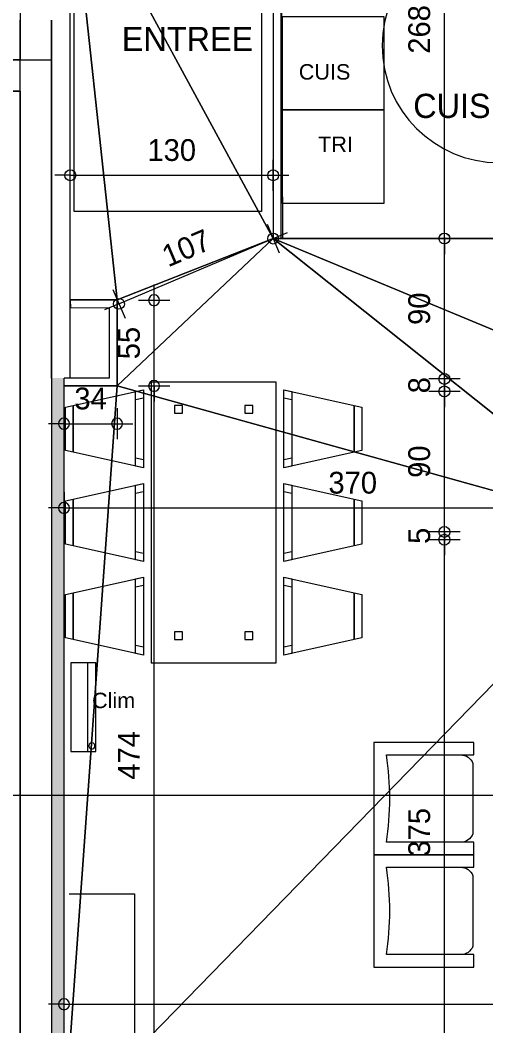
# Model space of a CAD drawing. Header units: metres. Extents: x 1.8 to 61.8, y -53.3 to -11.3.
# Drawn here: x 19.4 to 22.38, y -22.85 to -16.4 of the extents above; entities that cross this region are included whole.
import ezdxf
from ezdxf.enums import TextEntityAlignment as Align
from ezdxf.lldxf.tags import DXFTag

# ---------------------------------------------------------------- set-up
doc = ezdxf.new("R2010")
doc.units = ezdxf.units.M
doc.header["$MEASUREMENT"] = 0
for name, color, linetype in [('Calque commun', 7, 'Continuous'), ('Cotations', 7, 'Continuous'), ('Textes', 7, 'Continuous')]:
    doc.layers.add(name, color=color, linetype=linetype)
doc.styles.add('Arial9', font='arial.ttf', dxfattribs={"height": 0.098961})
doc.styles.add('Century Gothic15', font='GOTHIC.TTF', dxfattribs={"height": 0.139636})
doc.styles.add('Century Gothic18', font='GOTHIC.TTF', dxfattribs={"height": 0.155151})
tags = doc.linetypes.add('DASHDOT2', pattern=[0.5, 0.25, -0.125, 0, -0.125]).pattern_tags.tags
tags[10:11] = [DXFTag(74, 4), DXFTag(75, 0), DXFTag(340, '0'), DXFTag(46, 1.0), DXFTag(50, 0.0), DXFTag(44, 0.0), DXFTag(45, 0.0)]
tags[8:9] = [DXFTag(74, 4), DXFTag(75, 0), DXFTag(340, '0'), DXFTag(46, 1.0), DXFTag(50, 0.0), DXFTag(44, 0.0), DXFTag(45, 0.0)]
tags[6:7] = [DXFTag(74, 4), DXFTag(75, 0), DXFTag(340, '0'), DXFTag(46, 1.0), DXFTag(50, 0.0), DXFTag(44, 0.0), DXFTag(45, 0.0)]
tags[4:5] = [DXFTag(74, 4), DXFTag(75, 0), DXFTag(340, '0'), DXFTag(46, 1.0), DXFTag(50, 0.0), DXFTag(44, 0.0), DXFTag(45, 0.0)]
tags = doc.linetypes.add('DOT2', pattern=[0.125, 0, -0.125]).pattern_tags.tags
tags[6:7] = [DXFTag(74, 4), DXFTag(75, 0), DXFTag(340, '0'), DXFTag(46, 1.0), DXFTag(50, 0.0), DXFTag(44, 0.0), DXFTag(45, 0.0)]
tags[4:5] = [DXFTag(74, 4), DXFTag(75, 0), DXFTag(340, '0'), DXFTag(46, 1.0), DXFTag(50, 0.0), DXFTag(44, 0.0), DXFTag(45, 0.0)]
tags = doc.linetypes.add('HIDDEN', pattern=[0.375, 0.25, -0.125]).pattern_tags.tags
tags[6:7] = [DXFTag(74, 4), DXFTag(75, 0), DXFTag(340, '0'), DXFTag(46, 1.0), DXFTag(50, 0.0), DXFTag(44, 0.0), DXFTag(45, 0.0)]
tags[4:5] = [DXFTag(74, 4), DXFTag(75, 0), DXFTag(340, '0'), DXFTag(46, 1.0), DXFTag(50, 0.0), DXFTag(44, 0.0), DXFTag(45, 0.0)]
tags = doc.linetypes.add('HIDDEN2', pattern=[0.1875, 0.125, -0.0625]).pattern_tags.tags
tags[6:7] = [DXFTag(74, 4), DXFTag(75, 0), DXFTag(340, '0'), DXFTag(46, 1.0), DXFTag(50, 0.0), DXFTag(44, 0.0), DXFTag(45, 0.0)]
tags[4:5] = [DXFTag(74, 4), DXFTag(75, 0), DXFTag(340, '0'), DXFTag(46, 1.0), DXFTag(50, 0.0), DXFTag(44, 0.0), DXFTag(45, 0.0)]

# ---------------------------------------------------------------- blocks, each defined once
blk = doc.blocks.new('Block52712')
at = {"layer": 'Calque commun', "color": 7, "linetype": 'Continuous', "lineweight": 9}
for p, q in [((13.2015, -16.9752), (13.2015, -16.6552)), ((13.2015, -16.8552), (14.3815, -16.8552)), ((15.1815, -16.8552), (16.0815, -16.8552)), ((17.0815, -16.8552), (17.7815, -16.8552)), ((18.3815, -16.8552), (19.4015, -16.8552)), ((13.2015, -16.9752), (14.3815, -16.9752)), ((15.1815, -16.9752), (16.0815, -16.9752)), ((17.0815, -16.9752), (17.7815, -16.9752)), ((18.3815, -16.9752), (19.2815, -16.9752))]:
    blk.add_line(p, q, dxfattribs=at)
at = {"layer": 'Calque commun', "color": 7, "linetype": 'Continuous', "lineweight": 18}
for p, q in [((13.2015, -16.6552), (14.3815, -16.6552)), ((15.1815, -16.6552), (16.0815, -16.6552)), ((17.0815, -16.6552), (17.7815, -16.6552)), ((18.3815, -16.6552), (19.6015, -16.6552))]:
    blk.add_line(p, q, dxfattribs=at)
blk = doc.blocks.new('Block52730')
at = {"layer": 'Calque commun', "color": 7, "linetype": 'Continuous', "lineweight": 18}
blk.add_line((19.6015, -16.6552), (19.6015, -25.6552), dxfattribs=at)
at = {"layer": 'Calque commun', "color": 7, "linetype": 'Continuous', "lineweight": 9}
blk.add_line((19.4015, -16.8552), (19.4015, -25.4552), dxfattribs=at)
blk = doc.blocks.new('armchr')
at = {"layer": 'Calque commun', "color": 8, "linetype": 'ByBlock', "lineweight": 9}
for p, q in [((0, -0.8), (0, 0)), ((0, 0), (0.9, 0)), ((0.9, 0), (0.9, -0.8)), ((0.1, -0.1), (0.1, -0.8)), ((0.8, -0.8), (0.8, -0.1)), ((0.1, -0.8), (0, -0.8)), ((0.1679, -0.7933), (0.7321, -0.7933)), ((0.9, -0.8), (0.8, -0.8))]:
    blk.add_line(p, q, dxfattribs=at)
at = {"layer": 'Calque commun', "color": 8, "linetype": 'ByBlock', "lineweight": 9, "extrusion": (0, 0, -1)}
blk.add_arc((-0.45, 2.0941), 2.2218, 260.93654, 279.06347, dxfattribs=at)
at = {"layer": 'Calque commun', "color": 8, "linetype": 'ByBlock', "lineweight": 9}
for centre, start, end in [((0.2046, -0.6954), 179.77216, 249.452), ((0.6954, -0.6954), 290.54802, 0.22787)]:
    blk.add_arc(centre, 0.1046, start, end, dxfattribs=at)
blk = doc.blocks.new('tbl&6c')
at = {"layer": 'Calque commun', "color": 8, "linetype": 'ByBlock', "lineweight": 9}
for p, q in [((0.05, 0.85), (0.15, 1.3)), ((0.05, 0.85), (0.15, 1.3)), ((0.15, 1.3), (0.1611, 1.35)), ((0.15, 1.3), (0.1611, 1.35)), ((0.15, 1.3), (0.45, 1.3)), ((0.15, 1.3), (0.45, 1.3)), ((0.15, 1.3), (0.15, 1.3)), ((0.15, 1.3), (0.15, 1.3)), ((0.45, 1.3), (0.15, 1.3)), ((0.45, 1.3), (0.15, 1.3)), ((0.15, 1.3), (0.15, 1.3)), ((0.15, 1.3), (0.15, 1.3)), ((0.1611, 1.35), (0.4389, 1.35)), ((0.1611, 1.35), (0.4389, 1.35)), ((0.1611, 1.35), (0.1611, 1.35)), ((0.1611, 1.35), (0.1611, 1.35)), ((0.4389, 1.35), (0.45, 1.3)), ((0.4389, 1.35), (0.45, 1.3)), ((0.4389, 1.35), (0.4389, 1.35)), ((0.4389, 1.35), (0.4389, 1.35)), ((0.45, 1.3), (0.55, 0.85)), ((0.45, 1.3), (0.55, 0.85)), ((0.45, 1.3), (0.45, 1.3)), ((0.45, 1.3), (0.45, 1.3)), ((0.45, 1.3), (0.45, 1.3)), ((0.45, 1.3), (0.45, 1.3)), ((0.65, 0.85), (0.75, 1.3)), ((0.65, 0.85), (0.75, 1.3)), ((0.75, 1.3), (0.7611, 1.35)), ((0.75, 1.3), (0.7611, 1.35)), ((0.75, 1.3), (1.05, 1.3)), ((0.75, 1.3), (1.05, 1.3)), ((0.75, 1.3), (0.75, 1.3)), ((0.75, 1.3), (0.75, 1.3)), ((1.05, 1.3), (0.75, 1.3)), ((1.05, 1.3), (0.75, 1.3)), ((0.75, 1.3), (0.75, 1.3)), ((0.75, 1.3), (0.75, 1.3)), ((0.7611, 1.35), (1.0389, 1.35)), ((0.7611, 1.35), (1.0389, 1.35)), ((0.7611, 1.35), (0.7611, 1.35)), ((0.7611, 1.35), (0.7611, 1.35)), ((1.0389, 1.35), (1.05, 1.3)), ((1.0389, 1.35), (1.05, 1.3)), ((1.0389, 1.35), (1.0389, 1.35)), ((1.0389, 1.35), (1.0389, 1.35)), ((1.05, 1.3), (1.15, 0.85)), ((1.05, 1.3), (1.15, 0.85)), ((1.05, 1.3), (1.05, 1.3)), ((1.05, 1.3), (1.05, 1.3)), ((1.05, 1.3), (1.05, 1.3)), ((1.05, 1.3), (1.05, 1.3)), ((1.25, 0.85), (1.35, 1.3)), ((1.25, 0.85), (1.35, 1.3)), ((1.35, 1.3), (1.3611, 1.35)), ((1.35, 1.3), (1.3611, 1.35)), ((1.35, 1.3), (1.65, 1.3)), ((1.35, 1.3), (1.65, 1.3)), ((1.35, 1.3), (1.35, 1.3)), ((1.35, 1.3), (1.35, 1.3)), ((1.65, 1.3), (1.35, 1.3)), ((1.65, 1.3), (1.35, 1.3)), ((1.35, 1.3), (1.35, 1.3)), ((1.35, 1.3), (1.35, 1.3)), ((1.3611, 1.35), (1.6389, 1.35)), ((1.3611, 1.35), (1.6389, 1.35)), ((1.3611, 1.35), (1.3611, 1.35)), ((1.3611, 1.35), (1.3611, 1.35)), ((1.6389, 1.35), (1.65, 1.3)), ((1.6389, 1.35), (1.65, 1.3)), ((1.6389, 1.35), (1.6389, 1.35)), ((1.6389, 1.35), (1.6389, 1.35)), ((1.65, 1.3), (1.75, 0.85)), ((1.65, 1.3), (1.75, 0.85)), ((1.65, 1.3), (1.65, 1.3)), ((1.65, 1.3), (1.65, 1.3)), ((1.65, 1.3), (1.65, 1.3)), ((1.65, 1.3), (1.65, 1.3)), ((0.05, 0.85), (0.0611, 0.9)), ((0.05, 0.85), (0.0611, 0.9)), ((0.55, 0.85), (0.05, 0.85)), ((0.55, 0.85), (0.05, 0.85)), ((0.05, 0.85), (0.05, 0.85)), ((0.05, 0.85), (0.05, 0.85)), ((0.55, 0.85), (0.05, 0.85)), ((0.55, 0.85), (0.05, 0.85)), ((0.05, 0.85), (0.05, 0.85)), ((0.05, 0.85), (0.05, 0.85)), ((0.0611, 0.9), (0.5389, 0.9)), ((0.0611, 0.9), (0.5389, 0.9)), ((0.0611, 0.9), (0.0611, 0.9)), ((0.0611, 0.9), (0.0611, 0.9)), ((0.1012, 0.85), (0.1123, 0.9)), ((0.1012, 0.85), (0.1123, 0.9)), ((0.4988, 0.85), (0.1012, 0.85)), ((0.4988, 0.85), (0.1012, 0.85)), ((0.1012, 0.85), (0.1012, 0.85)), ((0.1012, 0.85), (0.1012, 0.85)), ((0.1123, 0.9), (0.4877, 0.9)), ((0.1123, 0.9), (0.4877, 0.9)), ((0.1123, 0.9), (0.1123, 0.9)), ((0.1123, 0.9), (0.1123, 0.9)), ((0.4877, 0.9), (0.4988, 0.85)), ((0.4877, 0.9), (0.4988, 0.85)), ((0.4877, 0.9), (0.4877, 0.9)), ((0.4877, 0.9), (0.4877, 0.9)), ((0.4988, 0.85), (0.4988, 0.85)), ((0.4988, 0.85), (0.4988, 0.85)), ((0.5389, 0.9), (0.55, 0.85)), ((0.5389, 0.9), (0.55, 0.85)), ((0.5389, 0.9), (0.5389, 0.9)), ((0.5389, 0.9), (0.5389, 0.9)), ((0.55, 0.85), (0.55, 0.85)), ((0.55, 0.85), (0.55, 0.85)), ((0.55, 0.85), (0.55, 0.85)), ((0.55, 0.85), (0.55, 0.85)), ((0.65, 0.85), (0.6611, 0.9)), ((0.65, 0.85), (0.6611, 0.9)), ((1.15, 0.85), (0.65, 0.85)), ((1.15, 0.85), (0.65, 0.85)), ((0.65, 0.85), (0.65, 0.85)), ((0.65, 0.85), (0.65, 0.85)), ((1.15, 0.85), (0.65, 0.85)), ((1.15, 0.85), (0.65, 0.85)), ((0.65, 0.85), (0.65, 0.85)), ((0.65, 0.85), (0.65, 0.85)), ((0.6611, 0.9), (1.1389, 0.9)), ((0.6611, 0.9), (1.1389, 0.9)), ((0.6611, 0.9), (0.6611, 0.9)), ((0.6611, 0.9), (0.6611, 0.9)), ((0.7012, 0.85), (0.7123, 0.9)), ((0.7012, 0.85), (0.7123, 0.9)), ((1.0988, 0.85), (0.7012, 0.85)), ((1.0988, 0.85), (0.7012, 0.85)), ((0.7012, 0.85), (0.7012, 0.85)), ((0.7012, 0.85), (0.7012, 0.85)), ((0.7123, 0.9), (1.0877, 0.9)), ((0.7123, 0.9), (1.0877, 0.9)), ((0.7123, 0.9), (0.7123, 0.9)), ((0.7123, 0.9), (0.7123, 0.9)), ((1.0877, 0.9), (1.0988, 0.85)), ((1.0877, 0.9), (1.0988, 0.85)), ((1.0877, 0.9), (1.0877, 0.9)), ((1.0877, 0.9), (1.0877, 0.9)), ((1.0988, 0.85), (1.0988, 0.85)), ((1.0988, 0.85), (1.0988, 0.85)), ((1.1389, 0.9), (1.15, 0.85)), ((1.1389, 0.9), (1.15, 0.85)), ((1.1389, 0.9), (1.1389, 0.9)), ((1.1389, 0.9), (1.1389, 0.9)), ((1.15, 0.85), (1.15, 0.85)), ((1.15, 0.85), (1.15, 0.85)), ((1.15, 0.85), (1.15, 0.85)), ((1.15, 0.85), (1.15, 0.85)), ((1.25, 0.85), (1.2611, 0.9)), ((1.25, 0.85), (1.2611, 0.9)), ((1.75, 0.85), (1.25, 0.85)), ((1.75, 0.85), (1.25, 0.85)), ((1.25, 0.85), (1.25, 0.85)), ((1.25, 0.85), (1.25, 0.85)), ((1.75, 0.85), (1.25, 0.85)), ((1.75, 0.85), (1.25, 0.85)), ((1.25, 0.85), (1.25, 0.85)), ((1.25, 0.85), (1.25, 0.85)), ((1.2611, 0.9), (1.7389, 0.9)), ((1.2611, 0.9), (1.7389, 0.9)), ((1.2611, 0.9), (1.2611, 0.9)), ((1.2611, 0.9), (1.2611, 0.9)), ((1.3012, 0.85), (1.3123, 0.9)), ((1.3012, 0.85), (1.3123, 0.9)), ((1.6988, 0.85), (1.3012, 0.85)), ((1.6988, 0.85), (1.3012, 0.85)), ((1.3012, 0.85), (1.3012, 0.85)), ((1.3012, 0.85), (1.3012, 0.85)), ((1.3123, 0.9), (1.6877, 0.9)), ((1.3123, 0.9), (1.6877, 0.9)), ((1.3123, 0.9), (1.3123, 0.9)), ((1.3123, 0.9), (1.3123, 0.9)), ((1.6877, 0.9), (1.6988, 0.85)), ((1.6877, 0.9), (1.6988, 0.85)), ((1.6877, 0.9), (1.6877, 0.9)), ((1.6877, 0.9), (1.6877, 0.9)), ((1.6988, 0.85), (1.6988, 0.85)), ((1.6988, 0.85), (1.6988, 0.85)), ((1.7389, 0.9), (1.75, 0.85)), ((1.7389, 0.9), (1.75, 0.85)), ((1.7389, 0.9), (1.7389, 0.9)), ((1.7389, 0.9), (1.7389, 0.9)), ((1.75, 0.85), (1.75, 0.85)), ((1.75, 0.85), (1.75, 0.85)), ((1.75, 0.85), (1.75, 0.85)), ((1.75, 0.85), (1.75, 0.85)), ((1.8, 0.8), (0, 0.8)), ((0, 0.8), (0, 0)), ((1.8, 0.8), (0, 0.8)), ((0, 0.8), (0, 0)), ((0, 0.8), (0, 0.8)), ((0, 0.8), (0, 0.8)), ((1.8, 0), (1.8, 0.8)), ((1.8, 0), (1.8, 0.8)), ((1.8, 0.8), (1.8, 0.8)), ((1.8, 0.8), (1.8, 0.8)), ((0.2, 0.65), (0.15, 0.65)), ((0.15, 0.65), (0.15, 0.6)), ((0.2, 0.65), (0.15, 0.65)), ((0.15, 0.65), (0.15, 0.6)), ((0.15, 0.65), (0.15, 0.65)), ((0.15, 0.65), (0.15, 0.65)), ((0.2, 0.6), (0.2, 0.65)), ((0.2, 0.6), (0.2, 0.65)), ((0.2, 0.65), (0.2, 0.65)), ((0.2, 0.65), (0.2, 0.65)), ((1.65, 0.65), (1.6, 0.65)), ((1.6, 0.65), (1.6, 0.6)), ((1.65, 0.65), (1.6, 0.65)), ((1.6, 0.65), (1.6, 0.6)), ((1.6, 0.65), (1.6, 0.65)), ((1.6, 0.65), (1.6, 0.65)), ((1.65, 0.6), (1.65, 0.65)), ((1.65, 0.6), (1.65, 0.65)), ((1.65, 0.65), (1.65, 0.65)), ((1.65, 0.65), (1.65, 0.65)), ((0.15, 0.6), (0.2, 0.6)), ((0.15, 0.6), (0.2, 0.6)), ((0.15, 0.6), (0.15, 0.6)), ((0.15, 0.6), (0.15, 0.6)), ((0.2, 0.6), (0.2, 0.6)), ((0.2, 0.6), (0.2, 0.6)), ((1.6, 0.6), (1.65, 0.6)), ((1.6, 0.6), (1.65, 0.6)), ((1.6, 0.6), (1.6, 0.6)), ((1.6, 0.6), (1.6, 0.6)), ((1.65, 0.6), (1.65, 0.6)), ((1.65, 0.6), (1.65, 0.6)), ((0.2, 0.2), (0.15, 0.2)), ((0.15, 0.2), (0.15, 0.15)), ((0.2, 0.2), (0.15, 0.2)), ((0.15, 0.2), (0.15, 0.15)), ((0.15, 0.2), (0.15, 0.2)), ((0.15, 0.2), (0.15, 0.2)), ((0.2, 0.15), (0.2, 0.2)), ((0.2, 0.15), (0.2, 0.2)), ((0.2, 0.2), (0.2, 0.2)), ((0.2, 0.2), (0.2, 0.2)), ((1.65, 0.2), (1.6, 0.2)), ((1.6, 0.2), (1.6, 0.15)), ((1.65, 0.2), (1.6, 0.2)), ((1.6, 0.2), (1.6, 0.15)), ((1.6, 0.2), (1.6, 0.2)), ((1.6, 0.2), (1.6, 0.2)), ((1.65, 0.15), (1.65, 0.2)), ((1.65, 0.15), (1.65, 0.2)), ((1.65, 0.2), (1.65, 0.2)), ((1.65, 0.2), (1.65, 0.2)), ((0.15, 0.15), (0.2, 0.15)), ((0.15, 0.15), (0.2, 0.15)), ((0.15, 0.15), (0.15, 0.15)), ((0.15, 0.15), (0.15, 0.15)), ((0.2, 0.15), (0.2, 0.15)), ((0.2, 0.15), (0.2, 0.15)), ((1.6, 0.15), (1.65, 0.15)), ((1.6, 0.15), (1.65, 0.15)), ((1.6, 0.15), (1.6, 0.15)), ((1.6, 0.15), (1.6, 0.15)), ((1.65, 0.15), (1.65, 0.15)), ((1.65, 0.15), (1.65, 0.15)), ((0, 0), (1.8, 0)), ((0, 0), (1.8, 0)), ((0, 0), (0, 0)), ((0, 0), (0, 0)), ((1.8, 0), (1.8, 0)), ((1.8, 0), (1.8, 0)), ((0.15, -0.5), (0.05, -0.05)), ((0.05, -0.05), (0.55, -0.05)), ((0.15, -0.5), (0.05, -0.05)), ((0.05, -0.05), (0.55, -0.05)), ((0.05, -0.05), (0.05, -0.05)), ((0.05, -0.05), (0.05, -0.05)), ((0.0611, -0.1), (0.05, -0.05)), ((0.05, -0.05), (0.55, -0.05)), ((0.0611, -0.1), (0.05, -0.05)), ((0.05, -0.05), (0.55, -0.05)), ((0.05, -0.05), (0.05, -0.05)), ((0.05, -0.05), (0.05, -0.05)), ((0.1123, -0.1), (0.1012, -0.05)), ((0.1012, -0.05), (0.4988, -0.05)), ((0.1123, -0.1), (0.1012, -0.05)), ((0.1012, -0.05), (0.4988, -0.05)), ((0.1012, -0.05), (0.1012, -0.05)), ((0.1012, -0.05), (0.1012, -0.05)), ((0.55, -0.05), (0.45, -0.5)), ((0.55, -0.05), (0.45, -0.5)), ((0.4988, -0.05), (0.4877, -0.1)), ((0.4988, -0.05), (0.4877, -0.1)), ((0.4988, -0.05), (0.4988, -0.05)), ((0.4988, -0.05), (0.4988, -0.05)), ((0.55, -0.05), (0.5389, -0.1)), ((0.55, -0.05), (0.5389, -0.1)), ((0.55, -0.05), (0.55, -0.05)), ((0.55, -0.05), (0.55, -0.05)), ((0.55, -0.05), (0.55, -0.05)), ((0.55, -0.05), (0.55, -0.05)), ((0.75, -0.5), (0.65, -0.05)), ((0.65, -0.05), (1.15, -0.05)), ((0.75, -0.5), (0.65, -0.05)), ((0.65, -0.05), (1.15, -0.05)), ((0.65, -0.05), (0.65, -0.05)), ((0.65, -0.05), (0.65, -0.05)), ((0.6611, -0.1), (0.65, -0.05)), ((0.65, -0.05), (1.15, -0.05)), ((0.6611, -0.1), (0.65, -0.05)), ((0.65, -0.05), (1.15, -0.05)), ((0.65, -0.05), (0.65, -0.05)), ((0.65, -0.05), (0.65, -0.05)), ((0.7123, -0.1), (0.7012, -0.05)), ((0.7012, -0.05), (1.0988, -0.05)), ((0.7123, -0.1), (0.7012, -0.05)), ((0.7012, -0.05), (1.0988, -0.05)), ((0.7012, -0.05), (0.7012, -0.05)), ((0.7012, -0.05), (0.7012, -0.05)), ((1.15, -0.05), (1.05, -0.5)), ((1.15, -0.05), (1.05, -0.5)), ((1.0988, -0.05), (1.0877, -0.1)), ((1.0988, -0.05), (1.0877, -0.1)), ((1.0988, -0.05), (1.0988, -0.05)), ((1.0988, -0.05), (1.0988, -0.05)), ((1.15, -0.05), (1.1389, -0.1)), ((1.15, -0.05), (1.1389, -0.1)), ((1.15, -0.05), (1.15, -0.05)), ((1.15, -0.05), (1.15, -0.05)), ((1.15, -0.05), (1.15, -0.05)), ((1.15, -0.05), (1.15, -0.05)), ((1.35, -0.5), (1.25, -0.05)), ((1.25, -0.05), (1.75, -0.05)), ((1.35, -0.5), (1.25, -0.05)), ((1.25, -0.05), (1.75, -0.05)), ((1.25, -0.05), (1.25, -0.05)), ((1.25, -0.05), (1.25, -0.05)), ((1.2611, -0.1), (1.25, -0.05)), ((1.25, -0.05), (1.75, -0.05)), ((1.2611, -0.1), (1.25, -0.05)), ((1.25, -0.05), (1.75, -0.05)), ((1.25, -0.05), (1.25, -0.05)), ((1.25, -0.05), (1.25, -0.05)), ((1.3123, -0.1), (1.3012, -0.05)), ((1.3012, -0.05), (1.6988, -0.05)), ((1.3123, -0.1), (1.3012, -0.05)), ((1.3012, -0.05), (1.6988, -0.05)), ((1.3012, -0.05), (1.3012, -0.05)), ((1.3012, -0.05), (1.3012, -0.05)), ((1.75, -0.05), (1.65, -0.5)), ((1.75, -0.05), (1.65, -0.5)), ((1.6988, -0.05), (1.6877, -0.1)), ((1.6988, -0.05), (1.6877, -0.1)), ((1.6988, -0.05), (1.6988, -0.05)), ((1.6988, -0.05), (1.6988, -0.05)), ((1.75, -0.05), (1.7389, -0.1)), ((1.75, -0.05), (1.7389, -0.1)), ((1.75, -0.05), (1.75, -0.05)), ((1.75, -0.05), (1.75, -0.05)), ((1.75, -0.05), (1.75, -0.05)), ((1.75, -0.05), (1.75, -0.05)), ((0.5389, -0.1), (0.0611, -0.1)), ((0.5389, -0.1), (0.0611, -0.1)), ((0.0611, -0.1), (0.0611, -0.1)), ((0.0611, -0.1), (0.0611, -0.1)), ((0.4877, -0.1), (0.1123, -0.1)), ((0.4877, -0.1), (0.1123, -0.1)), ((0.1123, -0.1), (0.1123, -0.1)), ((0.1123, -0.1), (0.1123, -0.1)), ((0.4877, -0.1), (0.4877, -0.1)), ((0.4877, -0.1), (0.4877, -0.1)), ((0.5389, -0.1), (0.5389, -0.1)), ((0.5389, -0.1), (0.5389, -0.1)), ((1.1389, -0.1), (0.6611, -0.1)), ((1.1389, -0.1), (0.6611, -0.1)), ((0.6611, -0.1), (0.6611, -0.1)), ((0.6611, -0.1), (0.6611, -0.1)), ((1.0877, -0.1), (0.7123, -0.1)), ((1.0877, -0.1), (0.7123, -0.1)), ((0.7123, -0.1), (0.7123, -0.1)), ((0.7123, -0.1), (0.7123, -0.1)), ((1.0877, -0.1), (1.0877, -0.1)), ((1.0877, -0.1), (1.0877, -0.1)), ((1.1389, -0.1), (1.1389, -0.1)), ((1.1389, -0.1), (1.1389, -0.1)), ((1.7389, -0.1), (1.2611, -0.1)), ((1.7389, -0.1), (1.2611, -0.1)), ((1.2611, -0.1), (1.2611, -0.1)), ((1.2611, -0.1), (1.2611, -0.1)), ((1.6877, -0.1), (1.3123, -0.1)), ((1.6877, -0.1), (1.3123, -0.1)), ((1.3123, -0.1), (1.3123, -0.1)), ((1.3123, -0.1), (1.3123, -0.1)), ((1.6877, -0.1), (1.6877, -0.1)), ((1.6877, -0.1), (1.6877, -0.1)), ((1.7389, -0.1), (1.7389, -0.1)), ((1.7389, -0.1), (1.7389, -0.1)), ((0.45, -0.5), (0.15, -0.5)), ((0.45, -0.5), (0.15, -0.5)), ((0.15, -0.5), (0.15, -0.5)), ((0.15, -0.5), (0.15, -0.5)), ((0.1611, -0.55), (0.15, -0.5)), ((0.15, -0.5), (0.45, -0.5)), ((0.1611, -0.55), (0.15, -0.5)), ((0.15, -0.5), (0.45, -0.5)), ((0.15, -0.5), (0.15, -0.5)), ((0.15, -0.5), (0.15, -0.5)), ((0.45, -0.5), (0.4389, -0.55)), ((0.45, -0.5), (0.4389, -0.55)), ((0.45, -0.5), (0.45, -0.5)), ((0.45, -0.5), (0.45, -0.5)), ((0.45, -0.5), (0.45, -0.5)), ((0.45, -0.5), (0.45, -0.5)), ((1.05, -0.5), (0.75, -0.5)), ((1.05, -0.5), (0.75, -0.5)), ((0.75, -0.5), (0.75, -0.5)), ((0.75, -0.5), (0.75, -0.5)), ((0.7611, -0.55), (0.75, -0.5)), ((0.75, -0.5), (1.05, -0.5)), ((0.7611, -0.55), (0.75, -0.5)), ((0.75, -0.5), (1.05, -0.5)), ((0.75, -0.5), (0.75, -0.5)), ((0.75, -0.5), (0.75, -0.5)), ((1.05, -0.5), (1.0389, -0.55)), ((1.05, -0.5), (1.0389, -0.55)), ((1.05, -0.5), (1.05, -0.5)), ((1.05, -0.5), (1.05, -0.5)), ((1.05, -0.5), (1.05, -0.5)), ((1.05, -0.5), (1.05, -0.5)), ((1.65, -0.5), (1.35, -0.5)), ((1.65, -0.5), (1.35, -0.5)), ((1.35, -0.5), (1.35, -0.5)), ((1.35, -0.5), (1.35, -0.5)), ((1.3611, -0.55), (1.35, -0.5)), ((1.35, -0.5), (1.65, -0.5)), ((1.3611, -0.55), (1.35, -0.5)), ((1.35, -0.5), (1.65, -0.5)), ((1.35, -0.5), (1.35, -0.5)), ((1.35, -0.5), (1.35, -0.5)), ((1.65, -0.5), (1.6389, -0.55)), ((1.65, -0.5), (1.6389, -0.55)), ((1.65, -0.5), (1.65, -0.5)), ((1.65, -0.5), (1.65, -0.5)), ((1.65, -0.5), (1.65, -0.5)), ((1.65, -0.5), (1.65, -0.5)), ((0.4389, -0.55), (0.1611, -0.55)), ((0.4389, -0.55), (0.1611, -0.55)), ((0.1611, -0.55), (0.1611, -0.55)), ((0.1611, -0.55), (0.1611, -0.55)), ((0.4389, -0.55), (0.4389, -0.55)), ((0.4389, -0.55), (0.4389, -0.55)), ((1.0389, -0.55), (0.7611, -0.55)), ((1.0389, -0.55), (0.7611, -0.55)), ((0.7611, -0.55), (0.7611, -0.55)), ((0.7611, -0.55), (0.7611, -0.55)), ((1.0389, -0.55), (1.0389, -0.55)), ((1.0389, -0.55), (1.0389, -0.55)), ((1.6389, -0.55), (1.3611, -0.55)), ((1.6389, -0.55), (1.3611, -0.55)), ((1.3611, -0.55), (1.3611, -0.55)), ((1.3611, -0.55), (1.3611, -0.55)), ((1.6389, -0.55), (1.6389, -0.55)), ((1.6389, -0.55), (1.6389, -0.55))]:
    blk.add_line(p, q, dxfattribs=at)
blk = doc.blocks.new('XMODULE1PG')
at = {"layer": 'Calque commun', "color": 5, "linetype": 'Continuous', "lineweight": 9}
blk.add_arc((0, 0), 0.5, 0, 359.99941, dxfattribs=at)
blk = doc.blocks.new('XMODULE1PG2')
at = {"layer": 'Calque commun', "color": 5, "linetype": 'Continuous', "lineweight": 9}
blk.add_arc((0, 0), 0.5, 0, 359.99941, dxfattribs=at)
blk = doc.blocks.new('DimLine53340')
at = {"layer": 'Calque commun', "color": 5, "linetype": 'Continuous', "lineweight": 9}
for p, q in [((6.8815, -23.6782), (6.8815, -23.4782)), ((12.8815, -23.6782), (12.8815, -23.4782)), ((6.8815, -23.5782), (6.7815, -23.5782)), ((6.8815, -23.5782), (12.8815, -23.5782)), ((12.8815, -23.5782), (12.9815, -23.5782))]:
    blk.add_line(p, q, dxfattribs=at)
at = {"layer": 'Calque commun', "color": 5, "linetype": 'Continuous', "lineweight": 9, "xscale": 0.07000000029802322, "yscale": 0.07000000029802322, "zscale": 0.07000000029802322}
for name, p in [('XMODULE1PG', (6.8815, -23.5782)), ('XMODULE1PG2', (12.8815, -23.5782))]:
    blk.add_blockref(name, p, dxfattribs=at)
at = {"layer": 'Calque commun', "color": 5, "linetype": 'Continuous', "lineweight": 9, "style": 'Century Gothic15'}
blk.add_text('600', height=0.13964, dxfattribs=at).set_placement((9.8815, -23.5282), align=Align.BOTTOM_CENTER)
blk = doc.blocks.new('XMODULE1PG11')
at = {"layer": 'Calque commun', "color": 5, "linetype": 'Continuous', "lineweight": 9}
blk.add_arc((0, 0), 0.5, 0, 359.99941, dxfattribs=at)
blk = doc.blocks.new('XMODULE1PG12')
at = {"layer": 'Calque commun', "color": 5, "linetype": 'Continuous', "lineweight": 9}
blk.add_arc((0, 0), 0.5, 0, 359.99941, dxfattribs=at)
blk = doc.blocks.new('DimLine53388')
at = {"layer": 'Calque commun', "color": 5, "linetype": 'Continuous', "lineweight": 9}
for p, q in [((6.8815, -20.2977), (6.8815, -20.4977)), ((10.5816, -20.4977), (10.5816, -20.2977)), ((6.8815, -20.3977), (6.7815, -20.3977)), ((6.8815, -20.3977), (10.5816, -20.3977)), ((10.5816, -20.3977), (10.6816, -20.3977))]:
    blk.add_line(p, q, dxfattribs=at)
at = {"layer": 'Calque commun', "color": 5, "linetype": 'Continuous', "lineweight": 9, "xscale": 0.07000000029802322, "yscale": 0.07000000029802322, "zscale": 0.07000000029802322}
for name, p in [('XMODULE1PG11', (6.8815, -20.3977)), ('XMODULE1PG12', (10.5816, -20.3977))]:
    blk.add_blockref(name, p, dxfattribs=at)
at = {"layer": 'Calque commun', "color": 5, "linetype": 'Continuous', "lineweight": 9, "style": 'Century Gothic15'}
blk.add_text('370', height=0.13964, dxfattribs=at).set_placement((8.7315, -20.3477), align=Align.BOTTOM_CENTER)
blk = doc.blocks.new('XMODULE1PG13')
at = {"layer": 'Calque commun', "color": 5, "linetype": 'Continuous', "lineweight": 9}
blk.add_arc((0, 0), 0.5, 0, 359.99941, dxfattribs=at)
blk = doc.blocks.new('XMODULE1PG14')
at = {"layer": 'Calque commun', "color": 5, "linetype": 'Continuous', "lineweight": 9}
blk.add_arc((0, 0), 0.5, 0, 359.99941, dxfattribs=at)
blk = doc.blocks.new('DimLine53396')
at = {"layer": 'Calque commun', "color": 5, "linetype": 'Continuous', "lineweight": 9}
for p, q in [((9.3189, -20.6013), (9.3189, -20.5013)), ((9.4189, -20.6013), (9.2189, -20.6013)), ((9.3189, -24.3512), (9.3189, -20.6013)), ((9.2189, -24.3512), (9.4189, -24.3512)), ((9.3189, -24.3512), (9.3189, -24.4512))]:
    blk.add_line(p, q, dxfattribs=at)
at = {"layer": 'Calque commun', "color": 5, "linetype": 'Continuous', "lineweight": 9, "extrusion": (0, 0, -1), "xscale": 0.07000000029802322, "yscale": 0.07000000029802322, "zscale": 0.07000000029802322, "rotation": 90}
for name, p in [('XMODULE1PG14', (-9.3189, -20.6013)), ('XMODULE1PG13', (-9.3189, -24.3512))]:
    blk.add_blockref(name, p, dxfattribs=at)
at = {"layer": 'Calque commun', "color": 5, "linetype": 'Continuous', "lineweight": 9, "style": 'Century Gothic15'}
blk.add_text('375', height=0.13964, rotation=90.00009, dxfattribs=at).set_placement((9.2689, -22.4762), align=Align.BOTTOM_CENTER)
blk = doc.blocks.new('XMODULE1PG15')
at = {"layer": 'Calque commun', "color": 5, "linetype": 'Continuous', "lineweight": 9}
blk.add_arc((0, 0), 0.5, 0, 359.99941, dxfattribs=at)
blk = doc.blocks.new('XMODULE1PG16')
at = {"layer": 'Calque commun', "color": 5, "linetype": 'Continuous', "lineweight": 9}
blk.add_arc((0, 0), 0.5, 0, 359.99941, dxfattribs=at)
blk = doc.blocks.new('DimLine53404')
at = {"layer": 'Calque commun', "color": 5, "linetype": 'Continuous', "lineweight": 9}
for p, q in [((9.3189, -20.5513), (9.3189, -20.4513)), ((9.4189, -20.5513), (9.2189, -20.5513)), ((9.3189, -20.6013), (9.3189, -20.5513)), ((9.4189, -20.6013), (9.2189, -20.6013)), ((9.3189, -20.6013), (9.3189, -20.7013))]:
    blk.add_line(p, q, dxfattribs=at)
at = {"layer": 'Calque commun', "color": 5, "linetype": 'Continuous', "lineweight": 9, "extrusion": (0, 0, -1), "xscale": 0.07000000029802322, "yscale": 0.07000000029802322, "zscale": 0.07000000029802322, "rotation": 90}
for name, p in [('XMODULE1PG16', (-9.3189, -20.5513)), ('XMODULE1PG15', (-9.3189, -20.6013))]:
    blk.add_blockref(name, p, dxfattribs=at)
at = {"layer": 'Calque commun', "color": 5, "linetype": 'Continuous', "lineweight": 9, "style": 'Century Gothic15'}
blk.add_text('5', height=0.1396, rotation=90, dxfattribs=at).set_placement((9.2689, -20.5763), align=Align.BOTTOM_CENTER)
blk = doc.blocks.new('XMODULE1PG17')
at = {"layer": 'Calque commun', "color": 5, "linetype": 'Continuous', "lineweight": 9}
blk.add_arc((0, 0), 0.5, 0, 359.99941, dxfattribs=at)
blk = doc.blocks.new('XMODULE1PG18')
at = {"layer": 'Calque commun', "color": 5, "linetype": 'Continuous', "lineweight": 9}
blk.add_arc((0, 0), 0.5, 0, 359.99941, dxfattribs=at)
blk = doc.blocks.new('DimLine53412')
at = {"layer": 'Calque commun', "color": 5, "linetype": 'Continuous', "lineweight": 9}
for p, q in [((9.3189, -19.6512), (9.3189, -19.5512)), ((9.4189, -19.6512), (9.2189, -19.6512)), ((9.3189, -20.5513), (9.3189, -19.6512)), ((9.4189, -20.5513), (9.2189, -20.5513)), ((9.3189, -20.5513), (9.3189, -20.6513))]:
    blk.add_line(p, q, dxfattribs=at)
at = {"layer": 'Calque commun', "color": 5, "linetype": 'Continuous', "lineweight": 9, "extrusion": (0, 0, -1), "xscale": 0.07000000029802322, "yscale": 0.07000000029802322, "zscale": 0.07000000029802322, "rotation": 90}
for name, p in [('XMODULE1PG18', (-9.3189, -19.6512)), ('XMODULE1PG17', (-9.3189, -20.5513))]:
    blk.add_blockref(name, p, dxfattribs=at)
at = {"layer": 'Calque commun', "color": 5, "linetype": 'Continuous', "lineweight": 9, "style": 'Century Gothic15'}
blk.add_text('90', height=0.13964, rotation=90, dxfattribs=at).set_placement((9.2689, -20.1012), align=Align.BOTTOM_CENTER)
blk = doc.blocks.new('XMODULE1PG19')
at = {"layer": 'Calque commun', "color": 5, "linetype": 'Continuous', "lineweight": 9}
blk.add_arc((0, 0), 0.5, 0, 359.99941, dxfattribs=at)
blk = doc.blocks.new('XMODULE1PG20')
at = {"layer": 'Calque commun', "color": 5, "linetype": 'Continuous', "lineweight": 9}
blk.add_arc((0, 0), 0.5, 0, 359.99941, dxfattribs=at)
blk = doc.blocks.new('DimLine53420')
at = {"layer": 'Calque commun', "color": 5, "linetype": 'Continuous', "lineweight": 9}
for p, q in [((9.3189, -19.5712), (9.3189, -19.4712)), ((9.4189, -19.5712), (9.2189, -19.5712)), ((9.3189, -19.6512), (9.3189, -19.5712)), ((9.4189, -19.6512), (9.2189, -19.6512)), ((9.3189, -19.6512), (9.3189, -19.7512))]:
    blk.add_line(p, q, dxfattribs=at)
at = {"layer": 'Calque commun', "color": 5, "linetype": 'Continuous', "lineweight": 9, "extrusion": (0, 0, -1), "xscale": 0.07000000029802322, "yscale": 0.07000000029802322, "zscale": 0.07000000029802322, "rotation": 90}
for name, p in [('XMODULE1PG20', (-9.3189, -19.5712)), ('XMODULE1PG19', (-9.3189, -19.6512))]:
    blk.add_blockref(name, p, dxfattribs=at)
at = {"layer": 'Calque commun', "color": 5, "linetype": 'Continuous', "lineweight": 9, "style": 'Century Gothic15'}
blk.add_text('8', height=0.1396, rotation=89.99795, dxfattribs=at).set_placement((9.2689, -19.6112), align=Align.BOTTOM_CENTER)
blk = doc.blocks.new('XMODULE1PG21')
at = {"layer": 'Calque commun', "color": 5, "linetype": 'Continuous', "lineweight": 9}
blk.add_arc((0, 0), 0.5, 0, 359.99941, dxfattribs=at)
blk = doc.blocks.new('XMODULE1PG22')
at = {"layer": 'Calque commun', "color": 5, "linetype": 'Continuous', "lineweight": 9}
blk.add_arc((0, 0), 0.5, 0, 359.99941, dxfattribs=at)
blk = doc.blocks.new('DimLine53428')
at = {"layer": 'Calque commun', "color": 5, "linetype": 'Continuous', "lineweight": 9}
for p, q in [((9.3189, -18.6712), (9.3189, -18.5712)), ((9.4189, -18.6712), (9.2189, -18.6712)), ((9.3189, -19.5712), (9.3189, -18.6712)), ((9.4189, -19.5712), (9.2189, -19.5712)), ((9.3189, -19.5712), (9.3189, -19.6712))]:
    blk.add_line(p, q, dxfattribs=at)
at = {"layer": 'Calque commun', "color": 5, "linetype": 'Continuous', "lineweight": 9, "extrusion": (0, 0, -1), "xscale": 0.07000000029802322, "yscale": 0.07000000029802322, "zscale": 0.07000000029802322, "rotation": 90}
for name, p in [('XMODULE1PG22', (-9.3189, -18.6712)), ('XMODULE1PG21', (-9.3189, -19.5712))]:
    blk.add_blockref(name, p, dxfattribs=at)
at = {"layer": 'Calque commun', "color": 5, "linetype": 'Continuous', "lineweight": 9, "style": 'Century Gothic15'}
blk.add_text('90', height=0.13964, rotation=90, dxfattribs=at).set_placement((9.2689, -19.1212), align=Align.BOTTOM_CENTER)
blk = doc.blocks.new('XMODULE1PG23')
at = {"layer": 'Calque commun', "color": 5, "linetype": 'Continuous', "lineweight": 9}
blk.add_arc((0, 0), 0.5, 0, 359.99941, dxfattribs=at)
blk = doc.blocks.new('XMODULE1PG24')
at = {"layer": 'Calque commun', "color": 5, "linetype": 'Continuous', "lineweight": 9}
blk.add_arc((0, 0), 0.5, 0, 359.99941, dxfattribs=at)
blk = doc.blocks.new('DimLine53444')
at = {"layer": 'Calque commun', "color": 5, "linetype": 'Continuous', "lineweight": 9}
for p, q in [((9.3189, -15.9912), (9.3189, -15.8912)), ((9.2189, -15.9912), (9.4189, -15.9912)), ((9.3189, -18.6713), (9.3189, -15.9912)), ((9.4189, -18.6713), (9.2189, -18.6713)), ((9.3189, -18.6713), (9.3189, -18.7713))]:
    blk.add_line(p, q, dxfattribs=at)
at = {"layer": 'Calque commun', "color": 5, "linetype": 'Continuous', "lineweight": 9, "extrusion": (0, 0, -1), "xscale": 0.07000000029802322, "yscale": 0.07000000029802322, "zscale": 0.07000000029802322, "rotation": 90}
for name, p in [('XMODULE1PG24', (-9.3189, -15.9912)), ('XMODULE1PG23', (-9.3189, -18.6713))]:
    blk.add_blockref(name, p, dxfattribs=at)
at = {"layer": 'Calque commun', "color": 5, "linetype": 'Continuous', "lineweight": 9, "style": 'Century Gothic15'}
blk.add_text('268', height=0.13964, rotation=90, dxfattribs=at).set_placement((9.2689, -17.3312), align=Align.BOTTOM_CENTER)
blk = doc.blocks.new('XMODULE1PG39')
at = {"layer": 'Calque commun', "color": 5, "linetype": 'Continuous', "lineweight": 9}
blk.add_arc((0, 0), 0.5, 0, 359.99941, dxfattribs=at)
blk = doc.blocks.new('XMODULE1PG40')
at = {"layer": 'Calque commun', "color": 5, "linetype": 'Continuous', "lineweight": 9}
blk.add_arc((0, 0), 0.5, 0, 359.99941, dxfattribs=at)
blk = doc.blocks.new('DimLine53508')
at = {"layer": 'Calque commun', "color": 5, "linetype": 'Continuous', "lineweight": 9}
for p, q in [((6.9216, -18.3659), (6.9216, -18.1659)), ((8.2216, -18.3659), (8.2216, -18.1659)), ((6.9216, -18.2659), (6.8216, -18.2659)), ((6.9216, -18.2659), (8.2216, -18.2659)), ((8.2216, -18.2659), (8.3216, -18.2659))]:
    blk.add_line(p, q, dxfattribs=at)
at = {"layer": 'Calque commun', "color": 5, "linetype": 'Continuous', "lineweight": 9, "extrusion": (0, 0, -1), "xscale": 0.07000000029802322, "yscale": 0.07000000029802322, "zscale": 0.07000000029802322}
for name, p in [('XMODULE1PG39', (-6.9216, -18.2659)), ('XMODULE1PG40', (-8.2216, -18.2659))]:
    blk.add_blockref(name, p, dxfattribs=at)
at = {"layer": 'Calque commun', "color": 5, "linetype": 'Continuous', "lineweight": 9, "style": 'Century Gothic15'}
blk.add_text('130', height=0.13964, dxfattribs=at).set_placement((7.5716, -18.2159), align=Align.BOTTOM_CENTER)
blk = doc.blocks.new('XMODULE1PG43')
at = {"layer": 'Calque commun', "color": 5, "linetype": 'Continuous', "lineweight": 9}
blk.add_arc((0, 0), 0.5, 0, 359.99941, dxfattribs=at)
blk = doc.blocks.new('XMODULE1PG44')
at = {"layer": 'Calque commun', "color": 5, "linetype": 'Continuous', "lineweight": 9}
blk.add_arc((0, 0), 0.5, 0, 359.99941, dxfattribs=at)
blk = doc.blocks.new('DimLine55624')
at = {"layer": 'Calque commun', "color": 5, "linetype": 'Continuous', "lineweight": 9}
for p, q in [((8.1826, -18.5794), (8.2605, -18.7635)), ((7.2334, -19.0898), (8.2216, -18.6714)), ((8.2216, -18.6714), (8.3136, -18.6325)), ((7.1944, -18.9977), (7.2724, -19.1819)), ((7.2334, -19.0898), (7.1413, -19.1288))]:
    blk.add_line(p, q, dxfattribs=at)
at = {"layer": 'Calque commun', "color": 5, "linetype": 'Continuous', "lineweight": 9, "extrusion": (0, 0, -1), "xscale": 0.06999999668182097, "yscale": 0.06999999668182097, "zscale": 0.07000000029802322, "rotation": -22.9480568787879}
for name, p in [('XMODULE1PG44', (-8.2216, -18.6714)), ('XMODULE1PG43', (-7.2334, -19.0898))]:
    blk.add_blockref(name, p, dxfattribs=at)
at = {"layer": 'Calque commun', "color": 5, "linetype": 'Continuous', "lineweight": 9, "style": 'Century Gothic15'}
blk.add_text('107', height=0.13964, rotation=22.94804, dxfattribs=at).set_placement((7.708, -18.8346), align=Align.BOTTOM_CENTER)
blk = doc.blocks.new('XMODULE1PG45')
at = {"layer": 'Calque commun', "color": 5, "linetype": 'Continuous', "lineweight": 9}
blk.add_arc((0, 0), 0.5, 0, 359.99941, dxfattribs=at)
blk = doc.blocks.new('XMODULE1PG46')
at = {"layer": 'Calque commun', "color": 5, "linetype": 'Continuous', "lineweight": 9}
blk.add_arc((0, 0), 0.5, 0, 359.99941, dxfattribs=at)
blk = doc.blocks.new('DimLine55705')
at = {"layer": 'Calque commun', "color": 5, "linetype": 'Continuous', "lineweight": 9}
for p, q in [((6.8815, -19.7579), (6.8815, -19.9579)), ((7.2215, -19.7579), (7.2215, -19.9579)), ((6.8815, -19.8579), (6.7815, -19.8579)), ((6.8815, -19.8579), (7.2215, -19.8579)), ((7.2215, -19.8579), (7.3215, -19.8579))]:
    blk.add_line(p, q, dxfattribs=at)
at = {"layer": 'Calque commun', "color": 5, "linetype": 'Continuous', "lineweight": 9, "xscale": 0.07000000029802322, "yscale": 0.07000000029802322, "zscale": 0.07000000029802322}
for name, p in [('XMODULE1PG45', (6.8815, -19.8579)), ('XMODULE1PG46', (7.2215, -19.8579))]:
    blk.add_blockref(name, p, dxfattribs=at)
at = {"layer": 'Calque commun', "color": 5, "linetype": 'Continuous', "lineweight": 9, "style": 'Century Gothic15'}
blk.add_text('34', height=0.13964, dxfattribs=at).set_placement((7.0515, -19.8079), align=Align.BOTTOM_CENTER)
blk = doc.blocks.new('XMODULE1PG47')
at = {"layer": 'Calque commun', "color": 5, "linetype": 'Continuous', "lineweight": 9}
blk.add_arc((0, 0), 0.5, 0, 359.99941, dxfattribs=at)
blk = doc.blocks.new('XMODULE1PG48')
at = {"layer": 'Calque commun', "color": 5, "linetype": 'Continuous', "lineweight": 9}
blk.add_arc((0, 0), 0.5, 0, 359.99941, dxfattribs=at)
blk = doc.blocks.new('DimLine55729')
at = {"layer": 'Calque commun', "color": 5, "linetype": 'Continuous', "lineweight": 9}
for p, q in [((7.4587, -19.6158), (7.4587, -19.5158)), ((7.3587, -19.6158), (7.5587, -19.6158)), ((7.4587, -24.3512), (7.4587, -19.6158)), ((7.3587, -24.3512), (7.5587, -24.3512)), ((7.4587, -24.3512), (7.4587, -24.4512))]:
    blk.add_line(p, q, dxfattribs=at)
at = {"layer": 'Calque commun', "color": 5, "linetype": 'Continuous', "lineweight": 9, "xscale": 0.07000000029802322, "yscale": 0.07000000029802322, "zscale": 0.07000000029802322, "rotation": 90}
for name, p in [('XMODULE1PG48', (7.4587, -19.6158)), ('XMODULE1PG47', (7.4587, -24.3512))]:
    blk.add_blockref(name, p, dxfattribs=at)
at = {"layer": 'Calque commun', "color": 5, "linetype": 'Continuous', "lineweight": 9, "style": 'Century Gothic15'}
blk.add_text('474', height=0.13964, rotation=90.00003, dxfattribs=at).set_placement((7.4087, -21.9835), align=Align.BOTTOM_CENTER)
blk = doc.blocks.new('XMODULE1PG49')
at = {"layer": 'Calque commun', "color": 5, "linetype": 'Continuous', "lineweight": 9}
blk.add_arc((0, 0), 0.5, 0, 359.99941, dxfattribs=at)
blk = doc.blocks.new('XMODULE1PG50')
at = {"layer": 'Calque commun', "color": 5, "linetype": 'Continuous', "lineweight": 9}
blk.add_arc((0, 0), 0.5, 0, 359.99941, dxfattribs=at)
blk = doc.blocks.new('DimLine55737')
at = {"layer": 'Calque commun', "color": 5, "linetype": 'Continuous', "lineweight": 9}
for p, q in [((7.4587, -19.0666), (7.4587, -18.9666)), ((7.3587, -19.0666), (7.5587, -19.0666)), ((7.4587, -19.6158), (7.4587, -19.0666)), ((7.3587, -19.6158), (7.5587, -19.6158)), ((7.4587, -19.6158), (7.4587, -19.7158))]:
    blk.add_line(p, q, dxfattribs=at)
at = {"layer": 'Calque commun', "color": 5, "linetype": 'Continuous', "lineweight": 9, "xscale": 0.07000000029802322, "yscale": 0.07000000029802322, "zscale": 0.07000000029802322, "rotation": 90}
for name, p in [('XMODULE1PG50', (7.4587, -19.0666)), ('XMODULE1PG49', (7.4587, -19.6158))]:
    blk.add_blockref(name, p, dxfattribs=at)
at = {"layer": 'Calque commun', "color": 5, "linetype": 'Continuous', "lineweight": 9, "style": 'Century Gothic15'}
blk.add_text('55', height=0.13964, rotation=89.9992, dxfattribs=at).set_placement((7.4087, -19.3412), align=Align.BOTTOM_CENTER)
blk = doc.blocks.new('60x65')
at = {"layer": 'Calque commun', "color": 7, "linetype": 'HIDDEN', "lineweight": 9}
mesh = blk.add_polyface(dxfattribs=at)
corners = [(0, 0.6), (0.65, 0.6), (0.65, 0), (0, 0)]
mesh.append_faces([[corners[k] for k in face] for face in [(0, 1, 2, 3)]], dxfattribs={"color": 7})
blk = doc.blocks.new('clim-int')
at = {"layer": 'Calque commun', "color": 0, "linetype": 'ByBlock', "lineweight": 9}
for p, q in [((0.5671, 0.16), (0, 0.16)), ((0, 0.16), (0, 0)), ((0.5671, 0), (0.5671, 0.16)), ((0, 0.106), (0.5671, 0.106)), ((0, 0), (0.5671, 0))]:
    blk.add_line(p, q, dxfattribs=at)
blk.add_arc((0.531, 0.1338), 0.02, 329.99999, 329.9994, dxfattribs=at)
blk = doc.blocks.new('120x220')
at = {"layer": 'Calque commun', "color": 7, "linetype": 'HIDDEN', "lineweight": 9}
mesh = blk.add_polyface(dxfattribs=at)
corners = [(0, 2.2), (0, 0), (1.2, 0), (1.2, 2.2)]
mesh.append_faces([[corners[k] for k in face] for face in [(0, 1, 2, 3)]], dxfattribs={"color": 7})
blk = doc.blocks.new('XMODULE1PG73')
at = {"layer": 'Calque commun', "color": 15, "linetype": 'Continuous', "lineweight": 18}
for p, q in [((8.2216, -15.9914), (8.2215, -18.6712)), ((8.2716, -15.9914), (8.2715, -18.6712)), ((8.2215, -18.6712), (8.2715, -18.6712)), ((6.9216, -19.066), (7.2216, -19.0635)), ((6.9216, -19.066), (6.922, -19.116)), ((7.2216, -19.0635), (7.2216, -19.6158)), ((6.922, -19.116), (7.1716, -19.1139)), ((7.1716, -19.1139), (7.1716, -19.5658)), ((7.1716, -19.5658), (6.8815, -19.5658)), ((6.8815, -19.6158), (6.8815, -19.5658)), ((7.2216, -19.6158), (6.8815, -19.6158))]:
    blk.add_line(p, q, dxfattribs=at)
at = {"layer": 'Calque commun', "color": 7, "linetype": 'HIDDEN', "lineweight": 9}
for p, q in [((10.8215, -18.6712), (8.2216, -18.6712)), ((8.2816, -18.6712), (10.8215, -18.6712))]:
    blk.add_line(p, q, dxfattribs=at)
at = {"layer": 'Calque commun', "color": 8, "linetype": 'DOT2', "lineweight": 9}
for p, q in [((6.9142, -22.8705), (7.3341, -22.8705)), ((7.3341, -22.8705), (7.3341, -24.0319))]:
    blk.add_line(p, q, dxfattribs=at)
at = {"layer": 'Calque commun', "color": 7, "linetype": 'HIDDEN', "lineweight": 9}
blk.add_arc((9.6696, -17.4349), 0.75, 269.99999, 269.9994, dxfattribs=at)
at = {"layer": 'Calque commun', "color": 91, "linetype": 'Continuous', "lineweight": 9}
blk.add_trace([(6.8015, -24.3512), (6.8015, -19.5658), (6.8815, -24.3512), (6.8815, -19.5658)], dxfattribs=at)
at = {"layer": 'Calque commun', "color": 5, "linetype": 'Continuous', "lineweight": 9}
for name in ['DimLine53444', 'DimLine53508', 'DimLine55624', 'DimLine53428', 'DimLine55737', 'DimLine55729', 'DimLine53420', 'DimLine53412', 'DimLine55705', 'DimLine53388', 'DimLine53404', 'DimLine53396', 'DimLine53340']:
    blk.add_blockref(name, (0, 0), dxfattribs=at)
at = {"layer": 'Calque commun', "color": 0, "linetype": 'ByBlock', "lineweight": -2, "extrusion": (0, 0, -1), "xscale": -1, "yscale": -1, "zscale": -1, "rotation": -180}
blk.add_blockref('120x220', (-8.1469, -18.4985), dxfattribs=at)
at = {"layer": 'Calque commun', "color": 0, "linetype": 'ByBlock', "lineweight": -2}
for p in [(8.2807, -17.8475), (8.2807, -18.4475)]:
    blk.add_blockref('60x65', p, dxfattribs=at)
at = {"layer": 'Calque commun', "color": 0, "linetype": 'DOT2', "lineweight": -2, "rotation": 89.99999999999999}
blk.add_blockref('tbl&6c', (8.2404, -21.3911), dxfattribs=at)
at = {"layer": 'Calque commun', "color": 7, "linetype": 'HIDDEN2', "lineweight": -2, "xscale": -1, "yscale": -1, "zscale": -1, "rotation": 90.00000000000001}
blk.add_blockref('clim-int', (6.9259, -21.3914), dxfattribs=at)
at = {"layer": 'Calque commun', "color": 0, "linetype": 'DOT2', "lineweight": -2, "extrusion": (0, 0, -1), "xscale": -0.800000011920929, "yscale": -0.800000011920929, "zscale": -0.800000011920929, "rotation": 89.99999999999999}
for p in [(-8.8669, -21.9005), (-8.8669, -22.6205)]:
    blk.add_blockref('armchr', p, dxfattribs=at)
at = {"layer": 'Textes', "color": 5, "linetype": 'ByBlock', "lineweight": -2, "style": 'Century Gothic18'}
for s, p in [('ENTREE', (7.2519, -17.315)), ('CUISINE', (9.1192, -17.7435))]:
    blk.add_text(s, height=0.15515, dxfattribs=at).set_placement(p, align=Align.TOP_LEFT)
at = {"layer": 'Textes', "color": 5, "linetype": 'ByBlock', "lineweight": -2, "style": 'Arial9'}
for s, p in [('CUIS', (8.7161, -17.6824)), ('TRI', (8.7324, -18.1461)), ('Clim', (7.3374, -21.7105))]:
    blk.add_text(s, height=0.09896, dxfattribs=at).set_placement(p, align=Align.BOTTOM_RIGHT)
at = {"layer": 'Calque commun', "color": 9, "linetype": 'Continuous', "lineweight": 9}
mesh = blk.add_polyface(dxfattribs=at)
corners = [(10.8215, -18.6712), (10.8215, -15.9912), (8.2716, -15.9912), (8.2816, -18.6712)]
mesh.append_faces([[corners[k] for k in face] for face in [(0, 1, 2, 3)]], dxfattribs={"color": 9})
mesh = blk.add_polyface(dxfattribs=at)
corners = [(6.8815, -19.6158), (7.2216, -19.6158), (6.8815, -24.3512), (10.5815, -20.5513), (8.2215, -18.6712), (10.5815, -19.6512), (10.8615, -20.6013), (12.8815, -24.3512), (10.8615, -20.5513), (7.2216, -19.0635), (6.9215, -19.0635), (6.9215, -16.2714), (11.7015, -18.6712), (11.7015, -19.5712), (10.8615, -19.5712), (8.2215, -16.2714), (12.8815, -20.6013), (10.8615, -19.6512)]
mesh.append_faces([[corners[k] for k in face] for face in [(4, 11, 15)]], dxfattribs={"vtx0": -1, "color": 9})
mesh.append_faces([[corners[k] for k in face] for face in [(3, 4, 5)]], dxfattribs={"vtx0": -1, "vtx1": -1, "color": 9})
mesh.append_faces([[corners[k] for k in face] for face in [(3, 6, 7), (3, 1, 4), (4, 9, 11), (12, 14, 5), (3, 2, 1)]], dxfattribs={"vtx0": -1, "vtx1": -1, "vtx2": -1, "color": 9})
mesh.append_faces([[corners[k] for k in face] for face in [(4, 1, 9), (3, 7, 2)]], dxfattribs={"vtx0": -1, "vtx2": -1, "color": 9})
mesh.append_faces([[corners[k] for k in face] for face in [(0, 1, 2)]], dxfattribs={"vtx1": -1, "color": 9})
mesh.append_faces([[corners[k] for k in face] for face in [(4, 12, 5)]], dxfattribs={"vtx1": -1, "vtx2": -1, "color": 9})
mesh.append_faces([[corners[k] for k in face] for face in [(3, 8, 6), (9, 10, 11), (12, 13, 14), (6, 16, 7), (14, 17, 5)]], dxfattribs={"vtx2": -1, "color": 9})
blk = doc.blocks.new('Block59919')
at = {"layer": 'Calque commun', "color": 7, "linetype": 'Continuous', "lineweight": 18}
for p, q in [((19.4015, -15.4), (19.4015, -14.7998)), ((19.4015, -18.6944), (19.4015, -16.4))]:
    blk.add_line(p, q, dxfattribs=at)
at = {"layer": 'Calque commun', "color": 7, "linetype": 'Continuous', "lineweight": 9}
for p, q in [((19.6015, -15.4), (19.6015, -14.9998)), ((19.7215, -15.4), (19.7215, -15.1198)), ((19.6015, -18.6944), (19.6015, -16.4)), ((19.7215, -18.6944), (19.7215, -16.4))]:
    blk.add_line(p, q, dxfattribs=at)

msp = doc.modelspace()

# ---------------------------------------------------------------- linework, layer by layer
at = {"layer": 'Calque commun', "color": 12, "linetype": 'Continuous', "lineweight": 18}
for q in [(19.6015, -23.7998), (19.6015, -17.6904)]:
    msp.add_line((19.6015, -16.4003), q, dxfattribs=at)
at = {"layer": 'Calque commun', "color": 9, "linetype": 'Continuous', "lineweight": 9}
msp.add_polyline3d([(26.0015, -14.8198, 0), (19.4015, -14.8198, 0), (19.4015, -16.6552, 0), (13.0015, -16.6552, 0), (13.2015, -16.6552, 0), (13.2015, -14.8198, 0), (6.6015, -14.8198, 0), (6.6015, -23.8198, 0), (13.0015, -23.8198, 0), (13.0015, -25.6552, 0), (19.6015, -25.6552, 0), (19.6015, -23.8198, 0), (26.0015, -23.8198, 0)], close=True, dxfattribs=at)
at = {"layer": 'Calque commun', "color": 12, "linetype": 'Continuous', "lineweight": 18}
msp.add_polyline3d([(17.8015, -25.6552, 0), (17.8015, -25.4552, 0), (19.4015, -25.4552, 0), (19.4015, -16.8552, 0), (18.3815, -16.8552, 0), (18.3815, -16.6552, 0)], dxfattribs=at)
at = {"layer": 'Cotations', "color": 1, "linetype": 'DASHDOT2', "lineweight": 18}
msp.add_line((5.4524, -21.3661), (28.0299, -21.3661), dxfattribs=at)

# ---------------------------------------------------------------- block references
at = {"layer": 'Calque commun', "color": 0, "linetype": 'ByBlock', "lineweight": -2}
for name, p in [('Block59919', (0, 0)), ('XMODULE1PG73', (12.8, 0.8714)), ('Block52712', (0, 0)), ('Block52730', (0, 0))]:
    msp.add_blockref(name, p, dxfattribs=at)

# ---------------------------------------------------------------- meshes
at = {"layer": 'Calque commun', "color": 7, "linetype": 'Continuous', "lineweight": 9}
mesh = msp.add_polyface(dxfattribs=at)
corners = [(61.7636, -11.3086), (1.7636, -11.3086), (1.7636, -53.3086), (61.7636, -53.3086)]
mesh.append_faces([[corners[k] for k in face] for face in [(0, 1, 2, 3)]], dxfattribs={"color": 7})

doc.saveas('drawing.dxf')
